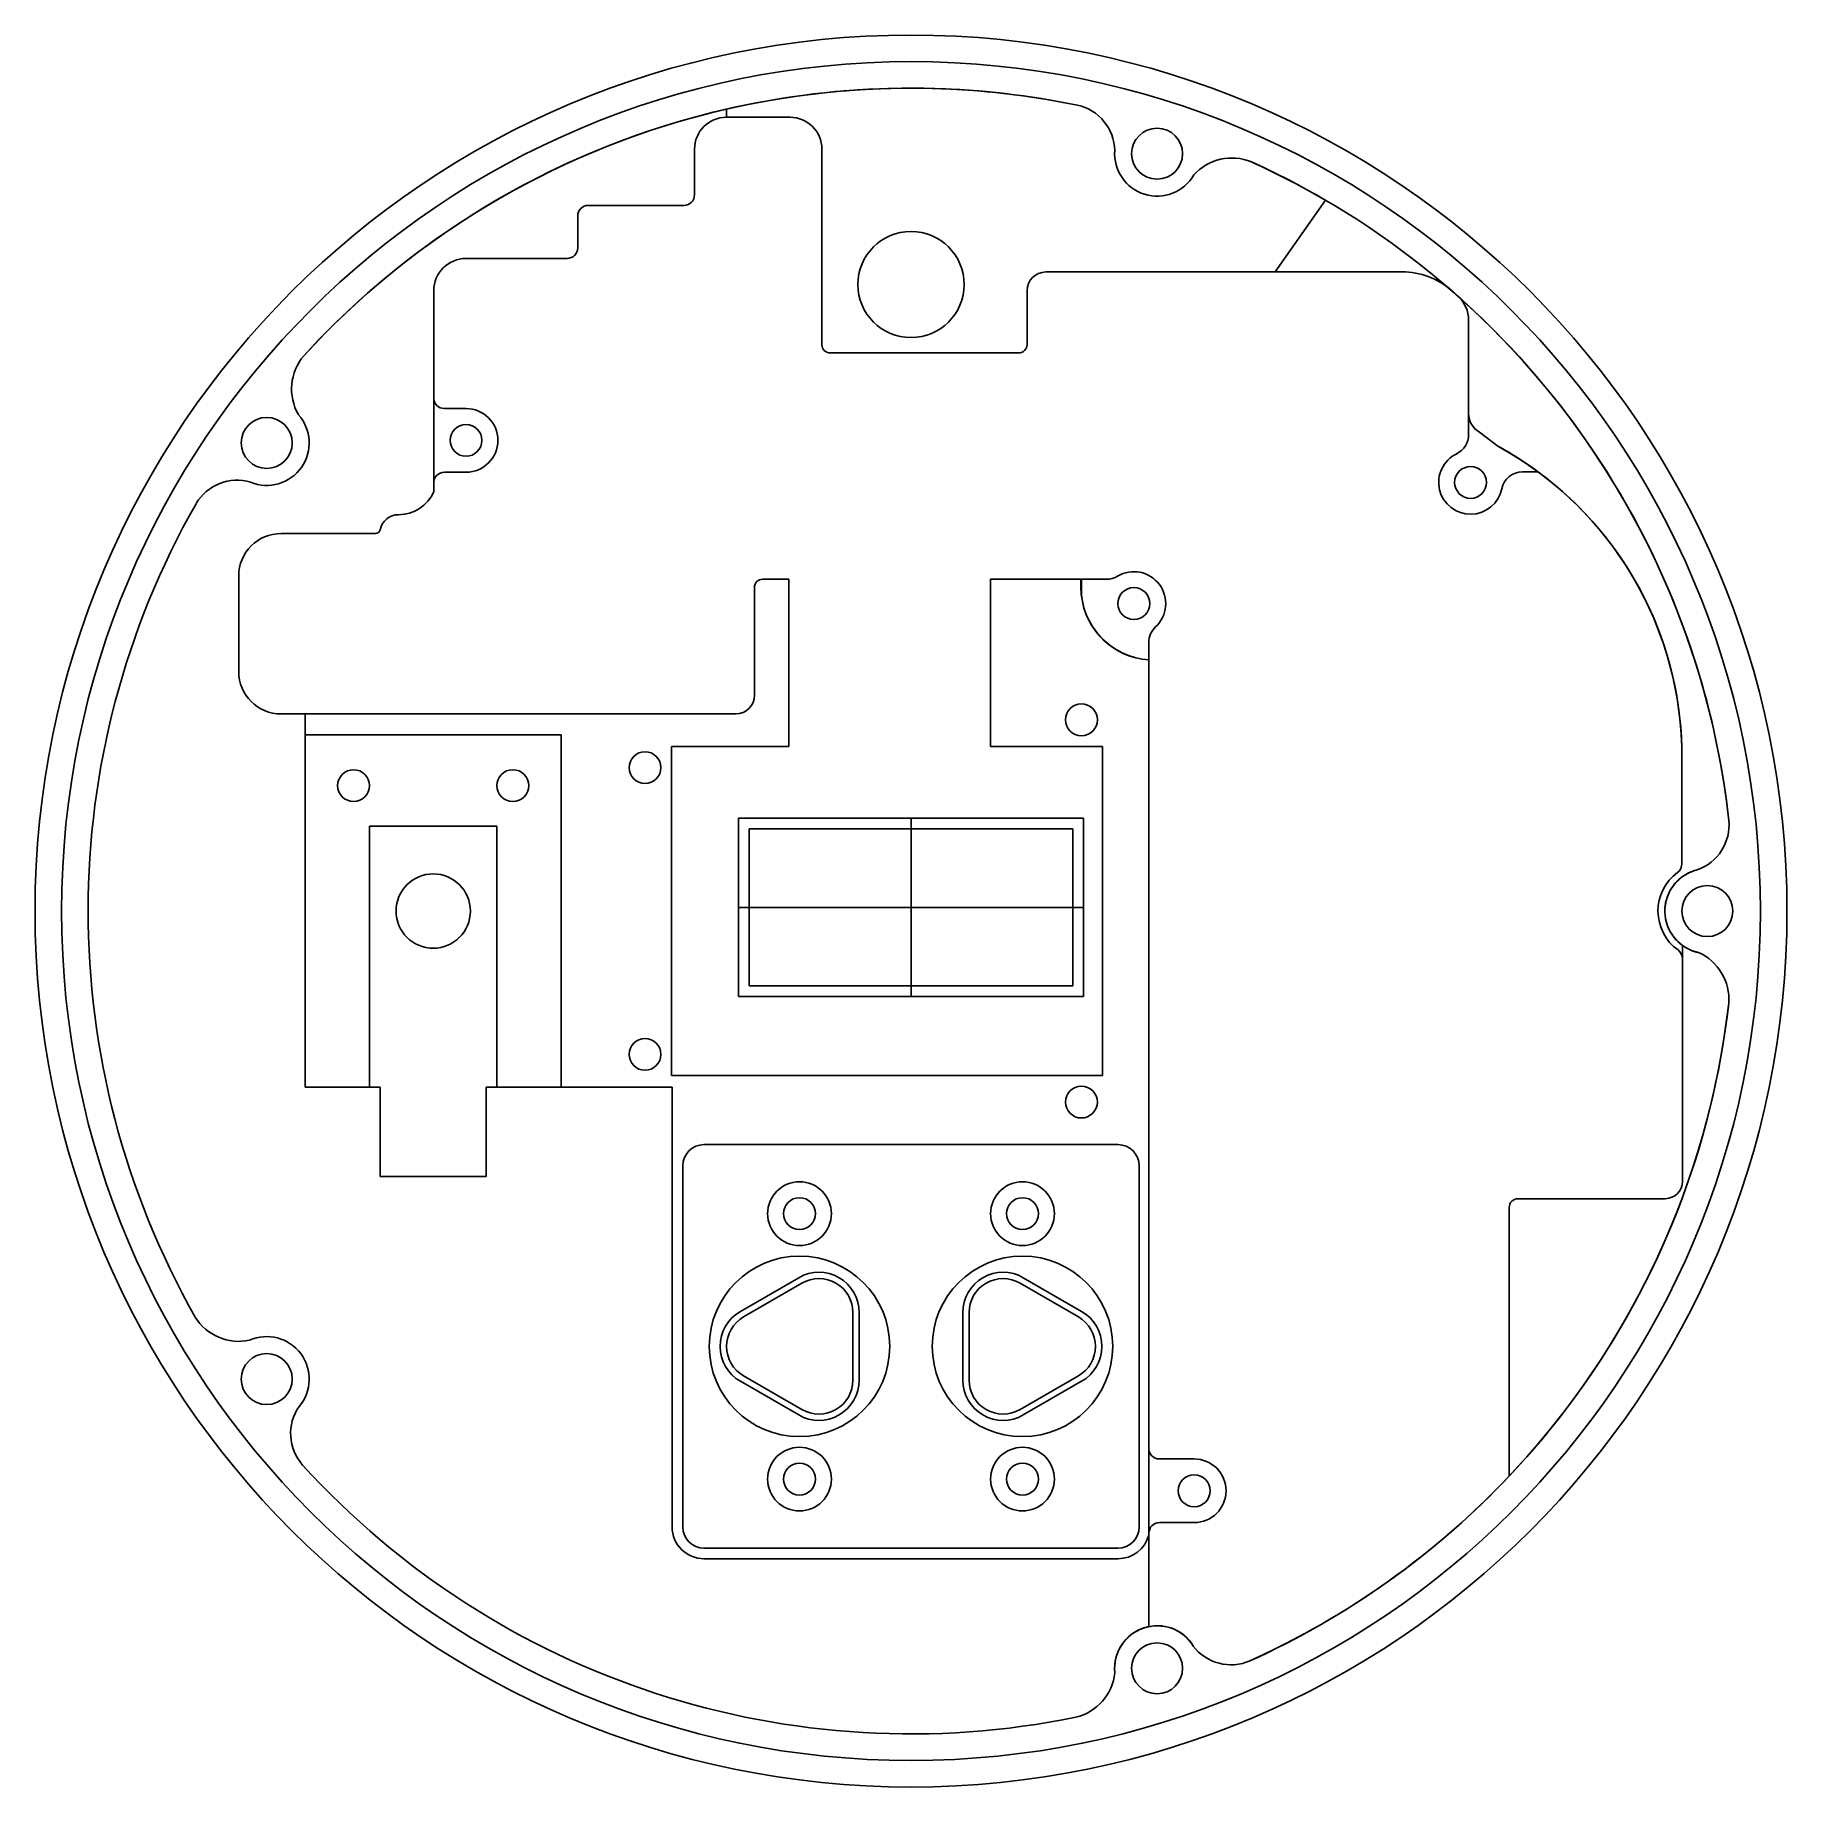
# Model space of a CAD drawing. Header units: millimetres. Extents: x -83 to 82, y -83 to 82.
import ezdxf

# ---------------------------------------------------------------- set-up
doc = ezdxf.new("R2010")
doc.units = ezdxf.units.MM
doc.header["$MEASUREMENT"] = 0
for name, color, linetype in [('base lampe + boutons WOOD v9_col lampe', 1, 'Continuous'), ('base lampe + boutons WOOD v9_Sketch45', 7, 'Continuous'), ('base lampe + boutons WOOD v9_Sketch46', 7, 'Continuous'), ('base lampe + boutons WOOD v9_Sketch47', 7, 'Continuous'), ('base lampe + boutons WOOD v9_Sketch48', 7, 'Continuous'), ('base lampe + boutons WOOD v9_Sketch49', 7, 'Continuous'), ('base lampe + boutons WOOD v9_Sketch50', 7, 'Continuous'), ('base lampe + boutons WOOD v9_Sketch51', 7, 'Continuous'), ('base lampe + boutons WOOD v9_Sketch52', 7, 'Continuous'), ('base lampe + boutons WOOD v9_Sketch53', 7, 'Continuous'), ('base lampe + boutons WOOD v9_Sketch54', 7, 'Continuous'), ('base lampe + boutons WOOD v9_Sketch57', 7, 'Continuous'), ('base lampe + boutons WOOD v9_Sketch58', 7, 'Continuous'), ('base lampe + boutons WOOD v9_Sketch59', 7, 'Continuous'), ('base lampe + boutons WOOD v9_Sketch60', 7, 'Continuous'), ('base lampe + boutons WOOD v9_Sketch61', 7, 'Continuous'), ('base lampe + boutons WOOD v9_Sketch62', 7, 'Continuous'), ('base lampe + boutons WOOD v9_Sketch63', 7, 'Continuous'), ('base lampe + boutons WOOD v9_Sketch64', 7, 'Continuous'), ('base lampe + boutons WOOD v9_Sketch65', 7, 'Continuous'), ('base lampe + boutons WOOD v9_Sketch66', 7, 'Continuous'), ('base lampe + boutons WOOD v9_Sketch67', 7, 'Continuous'), ('base lampe + boutons WOOD v9_Sketch68', 7, 'Continuous'), ('base lampe + boutons WOOD v9_Sketch69', 7, 'Continuous'), ('base lampe + boutons WOOD v9_Sketch70', 7, 'Continuous'), ('wood', 7, 'Continuous')]:
    doc.layers.add(name, color=color, linetype=linetype)

msp = doc.modelspace()

# ---------------------------------------------------------------- linework, layer by layer
at = {"layer": 'base lampe + boutons WOOD v9_col lampe', "extrusion": (-1.22465e-16, 0, -1)}
for p, q in [((0, 8.43, 0), (0, -8.37, 0)), ((0, 7.43, 0), (0, -7.37, 0)), ((16.25, 0.03, 0), (-16.25, 0.03, 0)), ((15.25, 0.03, 0), (-15.25, 0.03, 0))]:
    msp.add_line(p, q, dxfattribs=at)
for p in [(0, 0.03, 0), (0, 0.03, 0), (0, -0.32, 0)]:
    msp.add_point(p, dxfattribs=at)
at = {"layer": 'base lampe + boutons WOOD v9_Sketch45', "extrusion": (-1.22465e-16, 0, -1)}
msp.add_point((0, -0.32, 26), dxfattribs=at)
at = {"layer": 'base lampe + boutons WOOD v9_Sketch46'}
for centre, radius in [((0, -0.32, 22), 80), ((23.18, 71.01, 22), 2.4), ((-60.68, 43.77, 22), 2.4), ((75, -0.32, 22), 2.4), ((-60.68, -44.4, 22), 2.4), ((23.18, -71.64, 22), 2.4)]:
    msp.add_circle(centre, radius, dxfattribs=at)
for centre, radius, start, end in [((0, -0.32, 22), 77.5, 88.5212, 137.5625), ((0, -0.32, 22), 77.5, 78.3276, 88.5212), ((14.72, 71.22, 22), 4.47, 1.1546, 77.6224), ((23.18, 71.01, 22), 4, 175.7569, 329.8939), ((30.23, 65.74, 22), 4.86, 67.8714, 137.7606), ((0, -0.32, 22), 77.5, 6.3276, 65.5625), ((-53.48, 48.85, 22), 4.86, 139.8714, 209.7606), ((-60.68, 43.77, 22), 4, 247.7569, 41.8939), ((-63.48, 35.79, 22), 4.47, 73.1546, 149.6224), ((0, -0.32, 22), 77.5, 150.3276, 209.5625), ((72.58, 7.79, 22), 4.47, 289.1546, 5.6224), ((75, -0.32, 22), 4, 103.7569, 257.8939), ((72.17, -8.65, 22), 4.86, 355.8714, 65.7606), ((0, -0.32, 22), 77.5, 294.3276, 353.5625), ((-63.29, -35.99, 22), 4.86, 211.8714, 281.7606), ((-60.68, -44.4, 22), 4, 319.7569, 113.8939), ((-53.96, -49.53, 22), 4.47, 145.1546, 221.6224), ((0, -0.32, 22), 77.5, 222.3276, 281.5625), ((23.18, -71.64, 22), 4, 31.7569, 185.8939), ((30.14, -66.84, 22), 4.47, 217.1546, 293.6224), ((14.37, -71.53, 22), 4.86, 283.8714, 353.7606)]:
    msp.add_arc(centre, radius, start, end, dxfattribs=at)
at = {"layer": 'base lampe + boutons WOOD v9_Sketch46', "extrusion": (-1.22465e-16, 0, -1)}
msp.add_point((0, -0.32, 22), dxfattribs=at)
at = {"layer": 'base lampe + boutons WOOD v9_Sketch47', "extrusion": (-1.22465e-16, 0, -1)}
for p, q in [((-17.39, 74.44, 21), (-17.39, 75.21, 21)), ((-20.39, 67.14, 21), (-20.39, 71.44, 21)), ((-30.39, 66.14, 21), (-21.39, 66.14, 21)), ((-31.39, 62.14, 21), (-31.39, 65.14, 21)), ((-41.91, 61.14, 21), (-32.39, 61.14, 21)), ((-44.95, 39.16, 21), (-44.95, 58.1, 21)), ((-59.32, 35.24, 21), (-50.43, 35.24, 21)), ((-63.32, 22.24, 21), (-63.32, 31.24, 21)), ((-57.05, 18.24, 21), (-59.32, 18.24, 21)), ((-57.05, 16.29, 21), (-57.05, 18.24, 21)), ((-57.05, -16.91, 21), (-57.05, 16.29, 21)), ((-50, -16.91, 21), (-57.05, -16.91, 21)), ((-50, -25.32, 21), (-50, -16.91, 21)), ((-40, -16.91, 21), (-40, -25.32, 21)), ((-22.5, -16.91, 21), (-40, -16.91, 21)), ((-22.5, -58.32, 21), (-22.5, -16.91, 21)), ((-40, -25.32, 21), (-50, -25.32, 21)), ((22.39, -67.72, 21), (22.39, -59.11, 21)), ((19.5, -61.32, 21), (-19.5, -61.32, 21))]:
    msp.add_line(p, q, dxfattribs=at)
at = {"layer": 'base lampe + boutons WOOD v9_Sketch47'}
for centre, radius, start, end in [((0, -0.32, 21), 77.5, 102.9669, 137.5625), ((-17.39, 71.44, 21), 3, 90, 180), ((-30.39, 65.14, 21), 1, 90, 180), ((-21.39, 67.14, 21), 1, 270, 0), ((-41.91, 58.1, 21), 3.04, 90, 180), ((-32.39, 62.14, 21), 1, 270, 360), ((-53.48, 48.85, 21), 4.86, 139.8714, 209.7606), ((-60.68, 43.77, 21), 4, 247.7569, 41.8939), ((-63.48, 35.79, 21), 4.47, 73.1546, 149.6224), ((0, -0.32, 21), 77.5, 150.3276, 209.5625), ((-48.26, 40.64, 21), 3.63, 270, 335.8498), ((-48.26, 35.24, 21), 1.77, 90, 168.3049), ((-59.32, 31.24, 21), 4, 90, 180), ((-50.43, 35.69, 21), 0.45, 270, 348.3049), ((-59.32, 22.24, 21), 4, 180, 270), ((-63.29, -35.99, 21), 4.86, 211.8714, 281.7606), ((-60.68, -44.4, 21), 4, 319.7569, 113.8939), ((-53.96, -49.53, 21), 4.47, 145.1546, 221.6224), ((0, -0.32, 21), 77.5, 222.3276, 281.5625), ((-19.5, -58.32, 21), 3, 180, 270), ((19.5, -58.32, 21), 3, 270, 344.6682), ((23.18, -71.64, 21), 4, 101.2966, 185.8939), ((14.37, -71.53, 21), 4.86, 283.8714, 353.7606)]:
    msp.add_arc(centre, radius, start, end, dxfattribs=at)
at = {"layer": 'base lampe + boutons WOOD v9_Sketch47', "extrusion": (-1.22465e-16, 0, -1)}
msp.add_point((0, -0.32, 21), dxfattribs=at)
at = {"layer": 'base lampe + boutons WOOD v9_Sketch48', "extrusion": (-1.22465e-16, 0, -1)}
for p, q in [((-14.74, 30.16, 15.5), (-14.74, 20.01, 15.5)), ((-11.5, 30.94, 15.5), (-13.97, 30.94, 15.5)), ((-11.5, 15.19, 15.5), (-11.5, 30.94, 15.5)), ((7.5, 30.94, 15.5), (7.5, 29.89, 15.5)), ((16.01, 30.94, 15.5), (7.5, 30.94, 15.5)), ((7.5, 29.89, 15.5), (7.5, 29.89, 15.5)), ((7.5, 29.89, 15.5), (7.5, 15.19, 15.5)), ((16.01, 30.17, 15.5), (16.01, 30.94, 15.5)), ((22.39, -59.11, 15.5), (22.4, 23.33, 15.5)), ((-16.51, 18.24, 15.5), (-57.05, 18.24, 15.5)), ((-57.05, 18.24, 15.5), (-57.05, 16.29, 15.5)), ((-57.05, 16.29, 15.5), (-32.95, 16.29, 15.5)), ((-32.95, 16.29, 15.5), (-32.95, -16.91, 15.5)), ((-22.55, -15.82, 15.5), (-22.55, 15.19, 15.5)), ((-22.55, 15.19, 15.5), (-11.5, 15.19, 15.5)), ((7.5, 15.19, 15.5), (18.05, 15.19, 15.5)), ((18.05, 15.19, 15.5), (18.05, -15.82, 15.5)), ((18.05, -15.82, 15.5), (-22.55, -15.82, 15.5)), ((-32.95, -16.91, 15.5), (-22.5, -16.91, 15.5)), ((-22.5, -16.91, 15.5), (-22.5, -58.32, 15.5)), ((-19.5, -22.32, 15.5), (19.5, -22.32, 15.5)), ((-21.5, -58.32, 15.5), (-21.5, -24.32, 15.5)), ((21.5, -24.32, 15.5), (21.5, -58.32, 15.5)), ((19.5, -60.32, 15.5), (-19.5, -60.32, 15.5)), ((-19.5, -61.32, 15.5), (19.5, -61.32, 15.5))]:
    msp.add_line(p, q, dxfattribs=at)
at = {"layer": 'base lampe + boutons WOOD v9_Sketch48'}
for centre in [(16.05, 17.69, 15.5), (-25.05, 13.19, 15.5), (-25.05, -13.82, 15.5), (16.05, -18.31, 15.5)]:
    msp.add_circle(centre, 1.5, dxfattribs=at)
for centre, radius, start, end in [((-13.97, 30.16, 15.5), 0.77, 90, 180), ((22.86, 30.17, 15.5), 6.85, 179.9999, 266.1357), ((-16.51, 20.01, 15.5), 1.77, 270, 0), ((-19.5, -24.32, 15.5), 2, 90, 180), ((19.5, -24.32, 15.5), 2, 0, 90), ((-19.5, -58.32, 15.5), 3, 180, 270), ((-19.5, -58.32, 15.5), 2, 180, 270), ((19.5, -58.32, 15.5), 2, 270, 0), ((19.5, -58.32, 15.5), 3, 270, 344.6682)]:
    msp.add_arc(centre, radius, start, end, dxfattribs=at)
at = {"layer": 'base lampe + boutons WOOD v9_Sketch48', "extrusion": (-1.22465e-16, 0, -1)}
msp.add_point((0, -0.32, 15.5), dxfattribs=at)
at = {"layer": 'base lampe + boutons WOOD v9_Sketch49', "extrusion": (-1.22465e-16, 0, -1)}
for p, q in [((-32.95, 16.29, 14), (-57.05, 16.29, 14)), ((-57.05, 16.29, 14), (-57.05, -16.91, 14)), ((-32.95, -16.91, 14), (-32.95, 16.29, 14)), ((-51, -16.91, 14), (-51, 7.69, 14)), ((-51, 7.69, 14), (-39, 7.69, 14)), ((-39, 7.69, 14), (-39, -16.91, 14)), ((-57.05, -16.91, 14), (-51, -16.91, 14)), ((-39, -16.91, 14), (-32.95, -16.91, 14))]:
    msp.add_line(p, q, dxfattribs=at)
at = {"layer": 'base lampe + boutons WOOD v9_Sketch49'}
for centre in [(-52.5, 11.49, 14), (-37.5, 11.49, 14)]:
    msp.add_circle(centre, 1.5, dxfattribs=at)
at = {"layer": 'base lampe + boutons WOOD v9_Sketch49', "extrusion": (-1.22465e-16, 0, -1)}
msp.add_point((0, -0.32, 14), dxfattribs=at)
at = {"layer": 'base lampe + boutons WOOD v9_Sketch50', "extrusion": (-1.22465e-16, 0, -1)}
for p, q in [((-17.39, 75.21, 14.2), (-17.39, 74.44, 14.2)), ((-17.39, 74.44, 14.2), (-11.39, 74.44, 14.2)), ((-8.39, 71.44, 14.2), (-8.39, 53.02, 14.2)), ((34.29, 59.87, 14.2), (39.03, 66.64, 14.2)), ((12.7, 59.87, 14.2), (34.29, 59.87, 14.2)), ((10.93, 53.02, 14.2), (10.93, 58.1, 14.2)), ((-7.62, 52.25, 14.2), (10.16, 52.25, 14.2))]:
    msp.add_line(p, q, dxfattribs=at)
at = {"layer": 'base lampe + boutons WOOD v9_Sketch50'}
msp.add_circle((0, 58.69, 14.2), 5, dxfattribs=at)
for centre, radius, start, end in [((0, -0.32, 14.2), 77.5, 78.3276, 102.9669), ((-11.39, 71.44, 14.2), 3, 0, 90), ((14.72, 71.22, 14.2), 4.47, 1.1546, 77.6224), ((23.18, 71.01, 14.2), 4, 175.7569, 329.8939), ((30.23, 65.74, 14.2), 4.86, 67.8714, 137.7606), ((0, -0.32, 14.2), 77.5, 59.7635, 65.5625), ((12.7, 58.1, 14.2), 1.77, 90.001, 179.9999), ((-7.62, 53.02, 14.2), 0.77, 180, 270), ((10.16, 53.02, 14.2), 0.77, 270, 359.9999)]:
    msp.add_arc(centre, radius, start, end, dxfattribs=at)
at = {"layer": 'base lampe + boutons WOOD v9_Sketch50', "extrusion": (-1.22465e-16, 0, -1)}
msp.add_point((0, -0.32, 14.2), dxfattribs=at)
at = {"layer": 'base lampe + boutons WOOD v9_Sketch51', "extrusion": (-1.22465e-16, 0, -1)}
for p, q in [((49.57, 59.26, 14.2), (49.46, 59.1, 14.2)), ((52.52, 55.34, 14.2), (52.52, 46.53, 14.2)), ((53.53, 44.79, 14.2), (55.26, 43.47, 14.2)), ((72.61, 14.04, 14.2), (72.61, 4.13, 14.2)), ((72.66, -4.79, 14.2), (72.66, -3.56, 14.2))]:
    msp.add_line(p, q, dxfattribs=at)
at = {"layer": 'base lampe + boutons WOOD v9_Sketch51'}
for centre, radius, start, end in [((46.27, 52.88, 14.2), 7, 48.98, 62.863), ((0, -0.32, 14.2), 77.5, 6.3276, 50.2365), ((0, -0.32, 14.2), 77.5, 48.3403, 48.98), ((49.52, 55.34, 14.2), 3, 0.001, 48.3403), ((54.52, 46.53, 14.2), 2, 180.001, 240.3821), ((39.26, 14.21, 14.2), 33.35, 359.7181, 61.3304), ((72.58, 7.79, 14.2), 4.47, 289.1546, 5.6224), ((74.85, -0.32, 14.2), 4.5, 126.16, 234.544), ((75, -0.32, 14.2), 4, 103.7569, 234.2768), ((71.61, 4.13, 14.2), 1, 306.16, 359.9929), ((71.66, -4.8, 14.2), 1, 0.129, 54.544)]:
    msp.add_arc(centre, radius, start, end, dxfattribs=at)
at = {"layer": 'base lampe + boutons WOOD v9_Sketch51', "extrusion": (-1.22465e-16, 0, -1)}
msp.add_point((0, -0.32, 14.2), dxfattribs=at)
at = {"layer": 'base lampe + boutons WOOD v9_Sketch52', "extrusion": (-1.22465e-16, 0, -1)}
for p, q in [((72.66, -3.56, 21), (72.66, -4.79, 21)), ((72.66, -4.8, 21), (72.66, -6.67, 21)), ((72.66, -6.67, 21), (72.66, -25.78, 21)), ((71.03, -27.41, 21), (57.16, -27.42, 21)), ((56.34, -28.24, 21), (56.33, -51.12, 21)), ((56.33, -51.12, 21), (56.33, -53.54, 21))]:
    msp.add_line(p, q, dxfattribs=at)
at = {"layer": 'base lampe + boutons WOOD v9_Sketch52'}
for centre, radius, start, end in [((75, -0.32, 21), 4, 234.2768, 257.8939), ((71.66, -4.8, 21), 1, 359.7765, 0.129), ((72.17, -8.65, 21), 4.86, 355.8714, 65.7606), ((0, -0.32, 21), 77.5, 316.6238, 353.5625), ((71.03, -25.78, 21), 1.63, 270.0385, 0.0159), ((57.16, -28.24, 21), 0.823, 90.0385, 179.9861)]:
    msp.add_arc(centre, radius, start, end, dxfattribs=at)
at = {"layer": 'base lampe + boutons WOOD v9_Sketch52', "extrusion": (-1.22465e-16, 0, -1)}
msp.add_point((0, -0.32, 21), dxfattribs=at)
at = {"layer": 'base lampe + boutons WOOD v9_Sketch53', "extrusion": (-1.22465e-16, 0, -1)}
for p, q in [((22.39, -48.61, 9.5), (22.39, -60.98, 9.5)), ((22.39, -50.92, 9.5), (22.4, -48.61, 9.5)), ((22.4, -48.61, 9.5), (22.39, -48.61, 9.5)), ((26.67, -51.92, 9.5), (23.39, -51.92, 9.5)), ((22.4, -60.98, 9.5), (22.4, -58.92, 9.5)), ((23.4, -57.92, 9.5), (26.67, -57.92, 9.5)), ((22.39, -60.98, 9.5), (22.4, -60.98, 9.5))]:
    msp.add_line(p, q, dxfattribs=at)
at = {"layer": 'base lampe + boutons WOOD v9_Sketch53'}
msp.add_circle((26.67, -54.92, 9.5), 1.5, dxfattribs=at)
for centre, radius, start, end in [((23.39, -50.92, 9.5), 1, 179.9694, 270), ((26.67, -54.92, 9.5), 3, 270, 90), ((23.4, -58.92, 9.5), 1, 90, 180)]:
    msp.add_arc(centre, radius, start, end, dxfattribs=at)
at = {"layer": 'base lampe + boutons WOOD v9_Sketch53', "extrusion": (-1.22465e-16, 0, -1)}
msp.add_point((0, -0.32, 9.5), dxfattribs=at)
at = {"layer": 'base lampe + boutons WOOD v9_Sketch54', "extrusion": (-1.22465e-16, 0, -1)}
for p, q in [((16.05, 30.93, 9.5), (16.05, 29.45, 9.5)), ((18.43, 30.93, 9.5), (16.05, 30.93, 9.5)), ((22.4, 23.33, 9.5), (22.4, 24.98, 9.5))]:
    msp.add_line(p, q, dxfattribs=at)
at = {"layer": 'base lampe + boutons WOOD v9_Sketch54'}
msp.add_circle((20.99, 28.64, 9.5), 1.5, dxfattribs=at)
for centre, radius, start, end in [((20.99, 28.64, 9.5), 3, 312.9218, 120.8179), ((18.43, 32.93, 9.5), 2, 270, 300.8179), ((22.86, 30.17, 9.5), 6.85, 186.0228, 266.1357), ((24.4, 24.98, 9.5), 2, 132.9218, 180)]:
    msp.add_arc(centre, radius, start, end, dxfattribs=at)
at = {"layer": 'base lampe + boutons WOOD v9_Sketch54', "extrusion": (-1.22465e-16, 0, -1)}
msp.add_point((0, -0.32, 9.5), dxfattribs=at)
at = {"layer": 'base lampe + boutons WOOD v9_Sketch57', "extrusion": (-1.22465e-16, 0, -1)}
for p, q in [((52.52, 46.53, 9), (52.52, 44.55, 9)), ((55.26, 43.47, 9), (53.53, 44.79, 9)), ((57.6, 41.05, 9), (59.05, 41.05, 9))]:
    msp.add_line(p, q, dxfattribs=at)
at = {"layer": 'base lampe + boutons WOOD v9_Sketch57'}
msp.add_circle((52.7, 40.05, 9), 1.5, dxfattribs=at)
for centre, radius, start, end in [((54.52, 46.53, 9), 2, 180.001, 240.3821), ((50.52, 44.55, 9), 2, 295.8152, 359.9965), ((39.26, 14.21, 9), 33.35, 53.6024, 61.3304), ((52.7, 40.05, 9), 3, 115.8152, 348.5068), ((57.6, 39.05, 9), 2, 90, 168.5068)]:
    msp.add_arc(centre, radius, start, end, dxfattribs=at)
at = {"layer": 'base lampe + boutons WOOD v9_Sketch57', "extrusion": (-1.22465e-16, 0, -1)}
msp.add_point((0, -0.32, 9), dxfattribs=at)
at = {"layer": 'base lampe + boutons WOOD v9_Sketch58', "extrusion": (-1.22465e-16, 0, -1)}
for p, q in [((-44.95, 48.01, 9.5), (-44.95, 40.01, 9.5)), ((-41.91, 47.01, 9.5), (-43.95, 47.01, 9.5)), ((-43.95, 41.01, 9.5), (-41.91, 41.01, 9.5))]:
    msp.add_line(p, q, dxfattribs=at)
at = {"layer": 'base lampe + boutons WOOD v9_Sketch58'}
msp.add_circle((-41.91, 44.01, 9.5), 1.5, dxfattribs=at)
for centre, radius, start, end in [((-43.95, 48.01, 9.5), 1, 179.9997, 270), ((-41.91, 44.01, 9.5), 3, 270, 90), ((-43.95, 40.01, 9.5), 1, 90, 180)]:
    msp.add_arc(centre, radius, start, end, dxfattribs=at)
at = {"layer": 'base lampe + boutons WOOD v9_Sketch58', "extrusion": (-1.22465e-16, 0, -1)}
msp.add_point((0, -0.32, 9.5), dxfattribs=at)
at = {"layer": 'base lampe + boutons WOOD v9_Sketch59'}
for radius in [3, 1.5]:
    msp.add_circle((-10.5, -28.82, 14.2), radius, dxfattribs=at)
at = {"layer": 'base lampe + boutons WOOD v9_Sketch59', "extrusion": (-1.22465e-16, 0, -1)}
msp.add_point((0, -0.32, 14.2), dxfattribs=at)
at = {"layer": 'base lampe + boutons WOOD v9_Sketch60'}
for radius in [3, 1.5]:
    msp.add_circle((10.5, -28.82, 14.2), radius, dxfattribs=at)
at = {"layer": 'base lampe + boutons WOOD v9_Sketch60', "extrusion": (-1.22465e-16, 0, -1)}
msp.add_point((0, -0.32, 14.2), dxfattribs=at)
at = {"layer": 'base lampe + boutons WOOD v9_Sketch61'}
for radius in [3, 1.5]:
    msp.add_circle((-10.5, -53.82, 14.2), radius, dxfattribs=at)
at = {"layer": 'base lampe + boutons WOOD v9_Sketch61', "extrusion": (-1.22465e-16, 0, -1)}
msp.add_point((0, -0.32, 14.2), dxfattribs=at)
at = {"layer": 'base lampe + boutons WOOD v9_Sketch62'}
for radius in [3, 1.5]:
    msp.add_circle((10.5, -53.82, 14.2), radius, dxfattribs=at)
at = {"layer": 'base lampe + boutons WOOD v9_Sketch62', "extrusion": (-1.22465e-16, 0, -1)}
msp.add_point((0, -0.32, 14.2), dxfattribs=at)
at = {"layer": 'base lampe + boutons WOOD v9_Sketch63', "extrusion": (-1.22465e-16, 0, -1)}
for p, q in [((19.5, -22.32, 12.2), (-19.5, -22.32, 12.2)), ((-21.5, -24.32, 12.2), (-21.5, -58.32, 12.2)), ((21.5, -58.32, 12.2), (21.5, -24.32, 12.2)), ((-19.5, -60.32, 12.2), (19.5, -60.32, 12.2))]:
    msp.add_line(p, q, dxfattribs=at)
at = {"layer": 'base lampe + boutons WOOD v9_Sketch63'}
for centre, radius in [((-10.5, -28.82, 12.2), 3), ((10.5, -28.82, 12.2), 3), ((-10.5, -41.32, 12.2), 8.5), ((10.5, -41.32, 12.2), 8.5), ((-10.5, -53.82, 12.2), 3), ((10.5, -53.82, 12.2), 3)]:
    msp.add_circle(centre, radius, dxfattribs=at)
for centre, start, end in [((-19.5, -24.32, 12.2), 90, 180), ((19.5, -24.32, 12.2), 360, 90), ((-19.5, -58.32, 12.2), 180, 270), ((19.5, -58.32, 12.2), 270, 0)]:
    msp.add_arc(centre, 2, start, end, dxfattribs=at)
at = {"layer": 'base lampe + boutons WOOD v9_Sketch63', "extrusion": (-1.22465e-16, 0, -1)}
msp.add_point((0, -0.32, 12.2), dxfattribs=at)
at = {"layer": 'base lampe + boutons WOOD v9_Sketch64', "extrusion": (-1.22465e-16, 0, -1)}
for p, q in [((-16.07, -38.02, 8.8), (-10.57, -34.85, 8.8)), ((-4.87, -38.14, 8.8), (-4.87, -44.49, 8.8)), ((-10.57, -47.78, 8.8), (-16.07, -44.61, 8.8))]:
    msp.add_line(p, q, dxfattribs=at)
at = {"layer": 'base lampe + boutons WOOD v9_Sketch64'}
msp.add_circle((-10.5, -41.32, 8.8), 8.5, dxfattribs=at)
for centre, start, end in [((-8.67, -38.14, 8.8), 0, 120), ((-14.17, -41.32, 8.8), 120, 240), ((-8.67, -44.49, 8.8), 240, 0)]:
    msp.add_arc(centre, 3.8, start, end, dxfattribs=at)
at = {"layer": 'base lampe + boutons WOOD v9_Sketch64', "extrusion": (-1.22465e-16, 0, -1)}
msp.add_point((0, -0.32, 8.8), dxfattribs=at)
at = {"layer": 'base lampe + boutons WOOD v9_Sketch65', "extrusion": (-1.22465e-16, 0, -1)}
for p, q in [((10.57, -34.85, 8.8), (16.07, -38.02, 8.8)), ((4.87, -44.49, 8.8), (4.87, -38.14, 8.8)), ((16.07, -44.61, 8.8), (10.57, -47.78, 8.8))]:
    msp.add_line(p, q, dxfattribs=at)
at = {"layer": 'base lampe + boutons WOOD v9_Sketch65'}
msp.add_circle((10.5, -41.32, 8.8), 8.5, dxfattribs=at)
for centre, start, end in [((8.67, -38.14, 8.8), 60, 180), ((14.17, -41.32, 8.8), 300, 60), ((8.67, -44.49, 8.8), 180, 300)]:
    msp.add_arc(centre, 3.8, start, end, dxfattribs=at)
at = {"layer": 'base lampe + boutons WOOD v9_Sketch65', "extrusion": (-1.22465e-16, 0, -1)}
msp.add_point((0, -0.32, 8.8), dxfattribs=at)
at = {"layer": 'base lampe + boutons WOOD v9_Sketch66', "extrusion": (-1.22465e-16, 0, -1)}
for p, q in [((-10.57, -34.85, 5.6), (-16.07, -38.02, 5.6)), ((-15.77, -38.54, 5.6), (-10.27, -35.37, 5.6)), ((-5.47, -38.14, 5.6), (-5.47, -44.49, 5.6)), ((-4.87, -44.49, 5.6), (-4.87, -38.14, 5.6)), ((-10.27, -47.26, 5.6), (-15.77, -44.09, 5.6)), ((-16.07, -44.61, 5.6), (-10.57, -47.78, 5.6))]:
    msp.add_line(p, q, dxfattribs=at)
at = {"layer": 'base lampe + boutons WOOD v9_Sketch66'}
for centre, radius, start, end in [((-8.67, -38.14, 5.6), 3.8, 0, 120), ((-8.67, -38.14, 5.6), 3.2, 0, 120), ((-14.17, -41.32, 5.6), 3.8, 120, 240), ((-14.17, -41.32, 5.6), 3.2, 120, 240), ((-8.67, -44.49, 5.6), 3.8, 240, 0), ((-8.67, -44.49, 5.6), 3.2, 240, 0)]:
    msp.add_arc(centre, radius, start, end, dxfattribs=at)
at = {"layer": 'base lampe + boutons WOOD v9_Sketch66', "extrusion": (-1.22465e-16, 0, -1)}
msp.add_point((0, -0.32, 5.6), dxfattribs=at)
at = {"layer": 'base lampe + boutons WOOD v9_Sketch67', "extrusion": (-1.22465e-16, 0, -1)}
for p, q in [((10.27, -35.37, 5.6), (15.77, -38.54, 5.6)), ((16.07, -38.02, 5.6), (10.57, -34.85, 5.6)), ((4.87, -38.14, 5.6), (4.87, -44.49, 5.6)), ((5.47, -44.49, 5.6), (5.47, -38.14, 5.6)), ((15.77, -44.09, 5.6), (10.27, -47.26, 5.6)), ((10.57, -47.78, 5.6), (16.07, -44.61, 5.6))]:
    msp.add_line(p, q, dxfattribs=at)
at = {"layer": 'base lampe + boutons WOOD v9_Sketch67'}
for centre, radius, start, end in [((8.67, -38.14, 5.6), 3.8, 60, 180), ((8.67, -38.14, 5.6), 3.2, 60, 180), ((14.17, -41.32, 5.6), 3.2, 300, 60), ((14.17, -41.32, 5.6), 3.8, 300, 60), ((8.67, -44.49, 5.6), 3.8, 180, 300), ((8.67, -44.49, 5.6), 3.2, 180, 300)]:
    msp.add_arc(centre, radius, start, end, dxfattribs=at)
at = {"layer": 'base lampe + boutons WOOD v9_Sketch67', "extrusion": (-1.22465e-16, 0, -1)}
msp.add_point((0, -0.32, 5.6), dxfattribs=at)
at = {"layer": 'base lampe + boutons WOOD v9_Sketch68', "extrusion": (-1.22465e-16, 0, -1)}
for p, q in [((-11.39, 74.44, 6.5), (-17.39, 74.44, 6.5)), ((-20.39, 71.44, 6.5), (-20.39, 67.14, 6.5)), ((-8.39, 53.02, 6.5), (-8.39, 71.44, 6.5)), ((-21.39, 66.14, 6.5), (-30.39, 66.14, 6.5)), ((-31.39, 65.14, 6.5), (-31.39, 62.14, 6.5)), ((-32.39, 61.14, 6.5), (-41.91, 61.14, 6.5)), ((46.27, 59.88, 6.5), (12.7, 59.87, 6.5)), ((-44.95, 58.1, 6.5), (-44.95, 48.63, 6.5)), ((10.93, 58.1, 6.5), (10.93, 53.02, 6.5)), ((52.52, 46.53, 6.5), (52.52, 55.34, 6.5)), ((10.16, 52.25, 6.5), (-7.62, 52.25, 6.5)), ((-44.95, 48.63, 6.5), (-44.95, 48.01, 6.5)), ((-43.95, 47.01, 6.5), (-41.91, 47.01, 6.5)), ((52.52, 44.55, 6.5), (52.52, 46.53, 6.5)), ((-44.95, 40.01, 6.5), (-44.95, 39.16, 6.5)), ((-41.91, 41.01, 6.5), (-43.95, 41.01, 6.5)), ((59.05, 41.05, 6.5), (57.6, 41.05, 6.5)), ((-50.43, 35.24, 6.5), (-59.32, 35.24, 6.5)), ((-63.32, 31.24, 6.5), (-63.32, 22.24, 6.5)), ((-14.74, 20.01, 6.5), (-14.74, 30.16, 6.5)), ((-13.97, 30.94, 6.5), (-11.5, 30.94, 6.5)), ((-11.5, 30.94, 6.5), (-11.5, 15.19, 6.5)), ((7.5, 30.94, 6.5), (16.01, 30.94, 6.5)), ((7.5, 29.89, 6.5), (7.5, 30.94, 6.5)), ((7.5, 29.89, 6.5), (7.5, 29.89, 6.5)), ((7.5, 15.19, 6.5), (7.5, 29.89, 6.5)), ((16.01, 30.94, 6.5), (16.01, 30.17, 6.5)), ((16.05, 30.93, 6.5), (18.43, 30.93, 6.5)), ((16.05, 29.45, 6.5), (16.05, 30.93, 6.5)), ((22.4, 24.98, 6.5), (22.4, 23.33, 6.5)), ((22.4, 23.33, 6.5), (22.39, -48.61, 6.5)), ((-59.32, 18.24, 6.5), (-16.51, 18.24, 6.5)), ((-22.55, 15.19, 6.5), (-22.55, -15.82, 6.5)), ((-11.5, 15.19, 6.5), (-22.55, 15.19, 6.5)), ((18.05, 15.19, 6.5), (7.5, 15.19, 6.5)), ((18.05, -15.82, 6.5), (18.05, 15.19, 6.5)), ((72.61, 4.13, 6.5), (72.61, 14.04, 6.5)), ((-15.25, 7.43, 6.5), (15.25, 7.43, 6.5)), ((-15.25, -7.37, 6.5), (-15.25, 7.43, 6.5)), ((15.25, 7.43, 6.5), (15.25, -7.37, 6.5)), ((72.66, -6.67, 6.5), (72.66, -4.8, 6.5)), ((15.25, -7.37, 6.5), (-15.25, -7.37, 6.5)), ((72.66, -25.78, 6.5), (72.66, -6.67, 6.5)), ((-22.55, -15.82, 6.5), (18.05, -15.82, 6.5)), ((57.16, -27.42, 6.5), (71.03, -27.41, 6.5)), ((56.33, -51.12, 6.5), (56.34, -28.24, 6.5)), ((22.39, -48.61, 6.5), (22.4, -48.61, 6.5)), ((22.4, -48.61, 6.5), (22.39, -50.92, 6.5)), ((56.33, -53.54, 6.5), (56.33, -51.12, 6.5)), ((23.39, -51.92, 6.5), (26.67, -51.92, 6.5)), ((22.4, -58.92, 6.5), (22.4, -60.98, 6.5)), ((26.67, -57.92, 6.5), (23.4, -57.92, 6.5)), ((22.4, -60.98, 6.5), (22.39, -60.98, 6.5)), ((22.39, -60.98, 6.5), (22.39, -67.72, 6.5))]:
    msp.add_line(p, q, dxfattribs=at)
at = {"layer": 'base lampe + boutons WOOD v9_Sketch68'}
for centre, radius, start, end in [((-17.39, 71.44, 6.5), 3, 90, 180), ((-11.39, 71.44, 6.5), 3, 0, 90), ((-30.39, 65.14, 6.5), 1, 90, 180), ((-21.39, 67.14, 6.5), 1, 270, 0), ((-41.91, 58.1, 6.5), 3.04, 90, 180), ((-32.39, 62.14, 6.5), 1, 270, 360), ((12.7, 58.1, 6.5), 1.77, 90.001, 179.9999), ((46.27, 52.88, 6.5), 7, 48.98, 90.001), ((0, -0.32, 6.5), 77.5, 48.3403, 48.98), ((49.52, 55.34, 6.5), 3, 0.001, 48.3403), ((-7.62, 53.02, 6.5), 0.77, 180, 270), ((10.16, 53.02, 6.5), 0.77, 270, 359.9999), ((-43.95, 48.01, 6.5), 1, 179.9997, 270), ((-41.91, 44.01, 6.5), 3, 270, 90), ((50.52, 44.55, 6.5), 2, 295.8152, 359.9965), ((52.7, 40.05, 6.5), 3, 115.8152, 348.5068), ((-43.95, 40.01, 6.5), 1, 90, 180), ((57.6, 39.05, 6.5), 2, 90, 168.5068), ((39.26, 14.21, 6.5), 33.35, 359.7181, 53.6024), ((-48.26, 40.64, 6.5), 3.63, 270, 335.8498), ((-48.26, 35.24, 6.5), 1.77, 90, 168.3049), ((-59.32, 31.24, 6.5), 4, 90, 180), ((-50.43, 35.69, 6.5), 0.45, 270, 348.3049), ((20.99, 28.64, 6.5), 3, 312.9218, 120.8179), ((-13.97, 30.16, 6.5), 0.77, 90, 180), ((22.86, 30.17, 6.5), 6.85, 179.9999, 186.0228), ((18.43, 32.93, 6.5), 2, 270, 300.8179), ((24.4, 24.98, 6.5), 2, 132.9218, 180), ((-59.32, 22.24, 6.5), 4, 180, 270), ((-16.51, 20.01, 6.5), 1.77, 270, 0), ((74.85, -0.32, 6.5), 4.5, 126.16, 234.544), ((71.61, 4.13, 6.5), 1, 306.16, 359.9929), ((71.66, -4.8, 6.5), 1, 359.7765, 54.544), ((71.03, -25.78, 6.5), 1.63, 270.0385, 0.0159), ((57.16, -28.24, 6.5), 0.823, 90.0385, 179.9861), ((23.39, -50.92, 6.5), 1, 179.9694, 270), ((26.67, -54.92, 6.5), 3, 270, 90), ((0, -0.32, 6.5), 77.5, 294.3276, 316.6238), ((23.4, -58.92, 6.5), 1, 90, 180), ((23.24, -71.49, 6.5), 3.86, 30.3314, 102.7221), ((30.14, -66.84, 6.5), 4.47, 217.1546, 293.6224)]:
    msp.add_arc(centre, radius, start, end, dxfattribs=at)
at = {"layer": 'base lampe + boutons WOOD v9_Sketch68', "extrusion": (-1.22465e-16, 0, -1)}
msp.add_point((0, -0.32, 6.5), dxfattribs=at)
at = {"layer": 'base lampe + boutons WOOD v9_Sketch69', "extrusion": (-1.22465e-16, 0, -1)}
for p, q in [((-51, 7.69, 7), (-51, -16.91, 7)), ((-39, 7.69, 7), (-51, 7.69, 7)), ((-39, -16.91, 7), (-39, 7.69, 7)), ((-51, -16.91, 7), (-50, -16.91, 7)), ((-50, -16.91, 7), (-50, -25.32, 7)), ((-40, -16.91, 7), (-39, -16.91, 7)), ((-40, -25.32, 7), (-40, -16.91, 7)), ((-50, -25.32, 7), (-40, -25.32, 7))]:
    msp.add_line(p, q, dxfattribs=at)
at = {"layer": 'base lampe + boutons WOOD v9_Sketch69'}
msp.add_circle((-45, -0.32, 7), 3.5, dxfattribs=at)
at = {"layer": 'base lampe + boutons WOOD v9_Sketch69', "extrusion": (-1.22465e-16, 0, -1)}
msp.add_point((0, -0.32, 7), dxfattribs=at)
at = {"layer": 'base lampe + boutons WOOD v9_Sketch70', "extrusion": (-1.22465e-16, 0, -1)}
for p, q in [((-16.25, -8.37, 5.5), (-16.25, 8.43, 5.5)), ((-16.25, 8.43, 5.5), (16.25, 8.43, 5.5)), ((16.25, 8.43, 5.5), (16.25, -8.37, 5.5)), ((-15.25, 7.43, 5.5), (-15.25, -7.37, 5.5)), ((15.25, 7.43, 5.5), (-15.25, 7.43, 5.5)), ((15.25, -7.37, 5.5), (15.25, 7.43, 5.5)), ((-15.25, -7.37, 5.5), (15.25, -7.37, 5.5)), ((16.25, -8.37, 5.5), (-16.25, -8.37, 5.5))]:
    msp.add_line(p, q, dxfattribs=at)
msp.add_point((0, -0.32, 5.5), dxfattribs=at)
at = {"layer": 'wood', "extrusion": (-1.22465e-16, 0, -1)}
for radius in [82.5, 80]:
    msp.add_circle((0, -0.32, 0), radius, dxfattribs=at)

doc.saveas('drawing.dxf')
